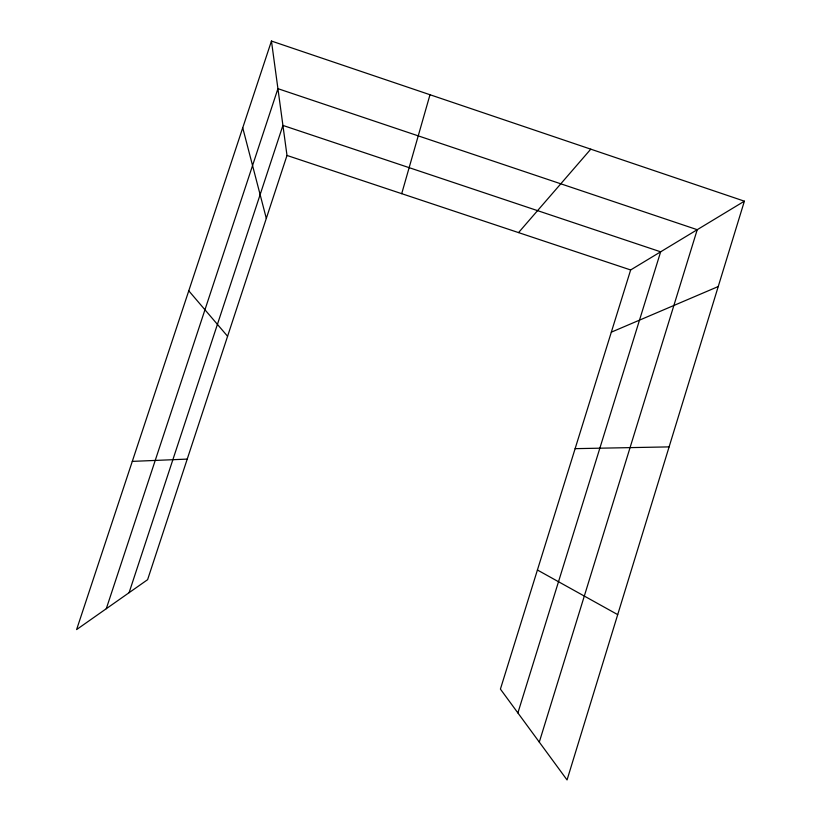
<?xml version="1.0" encoding="UTF-8"?>
<svg xmlns="http://www.w3.org/2000/svg" width="821" height="821" viewBox="0 0 821 821"><rect width="100%" height="100%" fill="white"/><g stroke="black" fill="none" stroke-linecap="round" stroke-linejoin="round"><path stroke-width="1.23" d="M401.705 193.674L429.999 94.733M744.39 201.176L567.054 779.95L500.41 689.096L630.651 269.955L744.39 201.176L271.453 41.05L76.61 629.574L147.606 579.677L287.001 155.446L271.453 41.05M539.294 742.112L697.234 229.695L277.929 88.668L106.289 608.71M517.887 712.926L660.648 251.821L282.917 125.418L129.082 592.7M518.544 232.6L590.781 149.165M611.327 332.166L718.242 286.539M132.294 461.381L187.219 459.103M575.121 448.656L669.105 446.891M287.001 155.446L630.651 269.955M537.416 570L617.71 614.631M188.768 290.808L227.581 336.282M242.729 127.809L266.312 218.396"/></g></svg>
